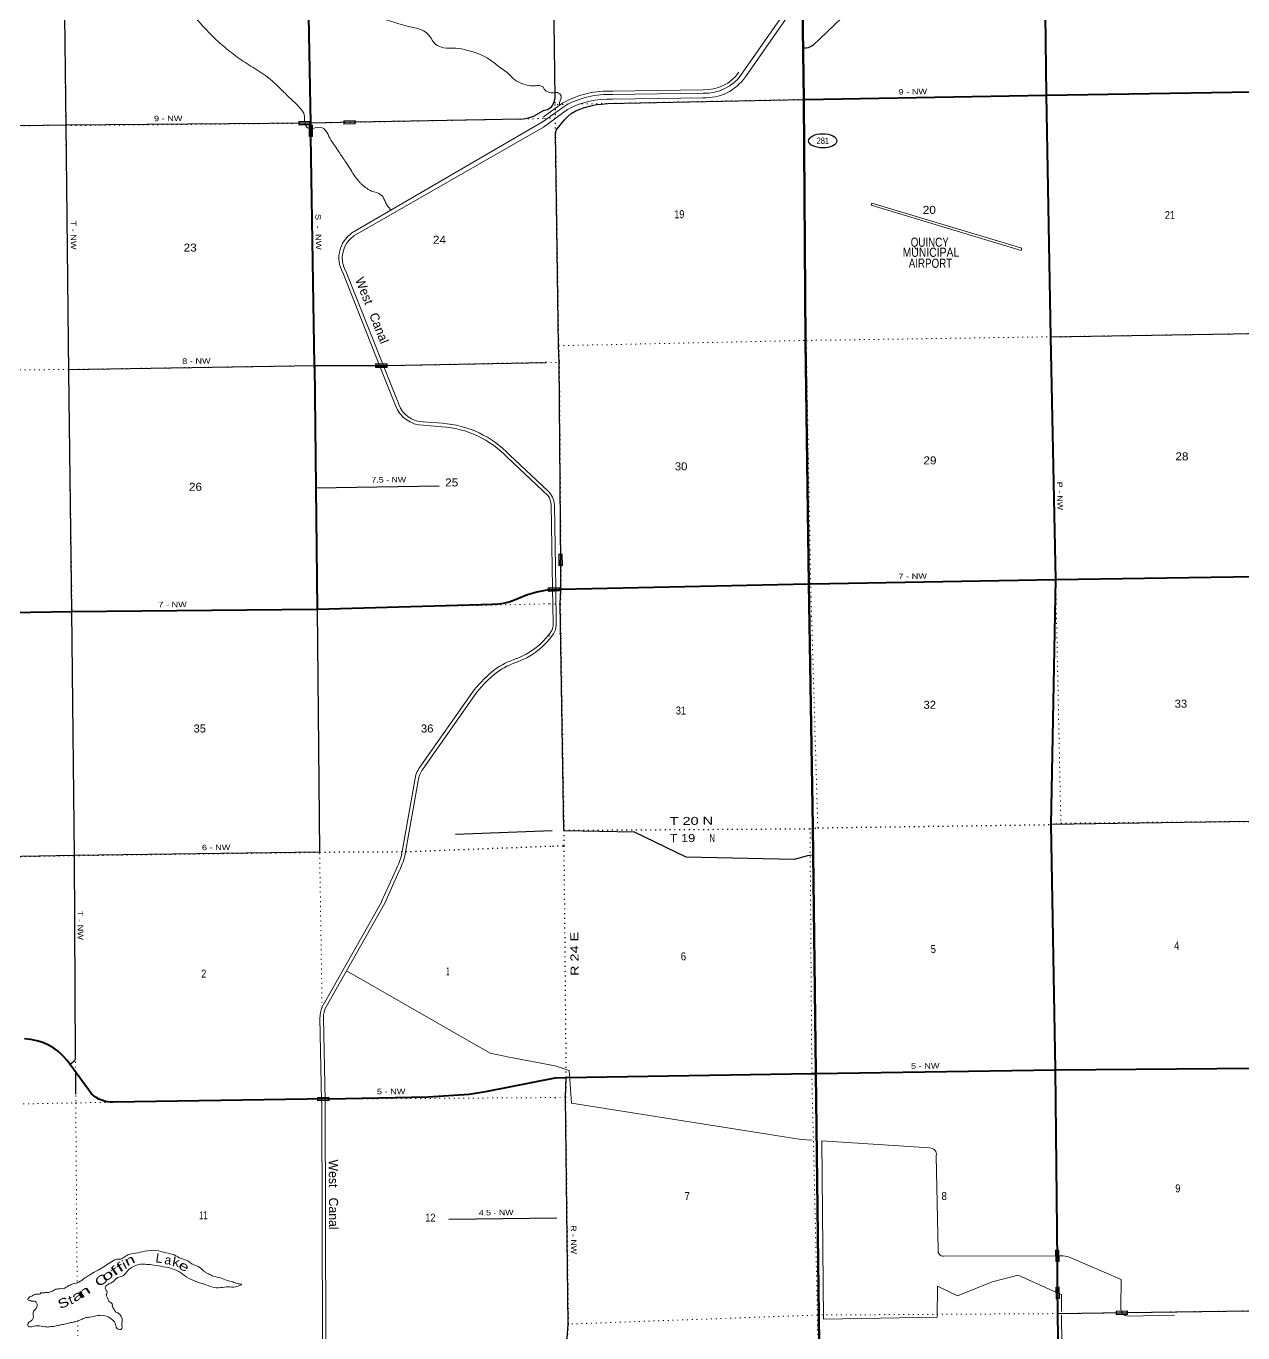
# Model space of a CAD drawing. Header units: feet. Extents: x 248627 to 501257, y -181930 to 5472.
# Drawn here: x 269670 to 296283, y -128002 to -99428 of the extents above; entities that cross this region are included whole.
import ezdxf
from ezdxf.enums import TextEntityAlignment as Align

# ---------------------------------------------------------------- set-up
doc = ezdxf.new("R2010")
doc.units = ezdxf.units.FT
doc.header["$LTSCALE"] = 70
doc.linetypes.add('DOTTED', pattern=[1.5, 0.3, -1.2])
doc.linetypes.add('MEDIUM_DASHED', pattern=[4.5, 3, -1.5])
for name, color, linetype, lineweight in [('17', 7, 'Continuous', 25), ('23', 7, 'Continuous', 70), ('26', 7, 'Continuous', 40), ('27', 7, 'Continuous', 40), ('29', 7, 'Continuous', 25), ('31', 7, 'Continuous', 13), ('36', 7, 'Continuous', 13), ('39', 7, 'Continuous', 13), ('41', 7, 'MEDIUM_DASHED', 13), ('6', 7, 'DOTTED', 25), ('61', 7, 'Continuous', 13), ('7', 7, 'DOTTED', 13)]:
    doc.layers.add(name, color=color, linetype=linetype, lineweight=lineweight)
doc.layers.add('30', color=7, linetype='Continuous')

msp = doc.modelspace()

# ---------------------------------------------------------------- linework, layer by layer
at = {"layer": '17'}
msp.add_ellipse((287093.21, -101935.62), major_axis=(-309.24, 1), ratio=0.500121, dxfattribs=at)
at = {"layer": '23'}
for points in [[(286676.86, -101030.06), (286651.48, -98987.16), (286627.45, -97053.03)], [(286789.49, -111626.22), (286789.42, -111621.95), (286719.01, -106325.21), (286676.86, -101030.06)], [(286940.02, -122330.11), (286939.62, -122299.9), (286874.26, -116938.62), (286789.49, -111626.22)], [(287114.03, -135693.24), (287070.1, -133006.34), (287010.59, -127632.89), (286940.02, -122330.11)]]:
    msp.add_lwpolyline(points, dxfattribs=at)
at = {"layer": '26'}
for p, q in [((291991.07, -100940.77), (297345.54, -100846.85)), ((275979.23, -106850.55), (275899.49, -101842.73)), ((275979.23, -106850.55), (276034.64, -112174.58))]:
    msp.add_line(p, q, dxfattribs=at)
for points in [[(291991.07, -100940.77), (291924.85, -95658.9), (291924.54, -95633.9)], [(275899.49, -101842.73), (275894.82, -101549.39), (275844.32, -98824.65)], [(286676.86, -101030.06), (286701.86, -101029.64), (291991.07, -100940.77)], [(292188.28, -111529.38), (292079.38, -106221.13), (291991.07, -100940.77)], [(292188.28, -111529.38), (297530.84, -111447.73), (300142.52, -111386.85), (300167.52, -111386.27)], [(281111.01, -111744.4), (281366.75, -111739.04), (286789.49, -111626.22)], [(286789.49, -111626.22), (286829.81, -111625.38), (292188.28, -111529.38)], [(292183.9, -122251.94), (292086.21, -116887.11), (292188.28, -111529.38)], [(265282.82, -112311.67), (270665.58, -112224.95), (276034.64, -112174.58), (279868.27, -112064.15), (279991.6, -112061.2), (280113.95, -112045.38), (280233.97, -112016.85), (280350.35, -111975.94), (280436.48, -111936.38), (280632.87, -111855.21), (280836.67, -111795.02), (281111.01, -111744.4)], [(276292.21, -122886.24), (271569.76, -122956.02), (271516.92, -122955.81), (271450.79, -122949.32), (271385.7, -122935.95), (271322.37, -122915.85), (271261.48, -122889.25), (271203.7, -122856.42), (271149.68, -122817.73), (271099.99, -122773.61), (270568.41, -122044.99), (270483.36, -121950.25), (270383.14, -121859.17), (270273.94, -121779.07), (270156.97, -121710.81), (270033.5, -121655.16), (269904.9, -121612.72), (269772.56, -121583.95), (269637.94, -121569.18)], [(281242.93, -122422.53), (281478.61, -122415.55), (286855.42, -122331.37), (286940.02, -122330.11), (292183.9, -122251.94)], [(292183.9, -122251.94), (297478.67, -122209.27), (300247.66, -122177.44)], [(292230.94, -127003.81), (292225.4, -126444.39), (292183.9, -122251.94)], [(276292.21, -122886.24), (278462.97, -122841.15), (279359.78, -122778.97), (279763.52, -122719.88), (281242.93, -122422.53)], [(292335.75, -135625.08), (292307.38, -132898.05), (292236.66, -127581.17), (292230.94, -127003.81)]]:
    msp.add_lwpolyline(points, dxfattribs=at)
at = {"layer": '29'}
for p, q in [((286876.28, -99850.7), (288277.03, -98508.39)), ((282393.13, -101117.53), (286676.86, -101030.06)), ((280976.64, -101281.44), (280790.75, -101385.61)), ((270536.24, -101591.6), (265206.51, -101687.35)), ((275884.24, -101549.5), (270536.24, -101591.6)), ((275894.82, -101549.39), (275885.42, -101549.46)), ((270602.49, -106935.2), (275979.23, -106850.55)), ((275979.23, -106850.55), (277563.35, -106851.2)), ((277564.75, -106851.2), (281045.32, -106786.42)), ((276000.32, -109521.84), (278702.57, -109482.93)), ((281176.36, -117023.18), (279058.07, -117105.75)), ((270749.47, -122293.5), (270749.92, -122779.77)), ((278914.29, -125516.84), (281279.91, -125485.93)), ((292236.66, -127581.17), (293761.14, -127559.02))]:
    msp.add_line(p, q, dxfattribs=at)
for points in [[(281168.76, -96050.77), (281168.78, -96052.07), (281234.02, -100995.36)], [(270502.81, -98596.97), (270536.24, -101591.6), (270597.79, -106994.19), (270665.58, -112224.95), (270721.12, -117570.04), (270745.9, -121978.2)], [(286876.28, -99850.7), (286841.62, -99874.06), (286807.44, -99891.15), (286773.27, -99903.98), (286732.68, -99910.39), (286662.19, -99910.39)], [(281234.02, -100995.36), (281222.23, -101066.58), (281207.81, -101113.6), (281178.44, -101163.82), (281143.73, -101207.63), (281109.02, -101236.49), (281068.97, -101256.79), (280976.64, -101281.44)], [(281245.05, -101762.7), (281260.68, -101707.72), (281284.17, -101671.39), (281446.51, -101474.78), (281523.41, -101395.7), (281591.77, -101340.14), (281681.48, -101288.84), (281777.6, -101243.96), (281882.27, -101205.5), (282018.98, -101169.16), (282142.87, -101143.52), (282253.94, -101130.7), (282393.13, -101117.53)], [(280486.76, -101460.38), (280589.77, -101450.09), (280677.34, -101423.8), (280790.75, -101385.61)], [(280486.76, -101460.38), (276866.66, -101530.55), (275894.82, -101549.39)], [(281362.66, -111217.82), (281327.82, -106780.25), (281314.08, -106415.85), (281245.05, -101762.7)], [(292079.38, -106221.13), (297397.68, -106135.81), (302724.24, -106062.45), (308049.73, -105920.62), (312264.72, -105819.75)], [(286871.76, -117555.05), (286757.06, -117570.86), (286472, -117653.67), (284109.83, -117602.27), (282978.03, -117051.09), (281447.05, -117023.55), (281432.75, -117011.68), (281351.73, -112069.63), (281366.75, -111739.04), (281362.66, -111217.82)], [(276034.64, -112174.58), (276089.94, -117488.56), (270721.12, -117561.04)], [(312411.46, -116487.53), (308247.72, -116559.58), (302720.31, -116684.27), (297428.81, -116807.47), (292086.21, -116887.11)], [(270721.12, -117561.04), (265338.19, -117664.34), (259990.04, -117750.19)], [(270745.9, -121978.2), (270740.98, -122015.41), (270728.93, -122043.88), (270711.42, -122067.98), (270679.68, -122096.45), (270631.51, -122130.4)], [(281507.36, -129956.92), (281505.02, -128123.88), (281526.33, -127809.32), (281465.04, -122838.77), (281478.61, -122415.55)], [(293761.14, -127559.02), (297557.11, -127503.87), (302844.8, -127394.83), (308155.48, -127337.83), (309395.54, -127327.77)]]:
    msp.add_lwpolyline(points, dxfattribs=at)
at = {"layer": '31'}
for p, q in [((275633.91, -101513.26), (275883.9, -101512.16)), ((275883.9, -101512.16), (275884.23, -101587.16)), ((276615.56, -101498.29), (276865.5, -101492.69)), ((276865.5, -101492.69), (276867.18, -101567.67)), ((277314.41, -106814.11), (277564.41, -106814.11)), ((277564.41, -106814.11), (277564.41, -106889.11)), ((281324.68, -111223.73), (281321.44, -110973.75)), ((281322, -110972.34), (281397, -110971.36)), ((281396.42, -110973.93), (281399.67, -111223.92)), ((281398.9, -111223.48), (281323.9, -111224.46)), ((293511.28, -127524.83), (293761.26, -127521.74)), ((293761.26, -127521.74), (293762.18, -127596.73))]:
    msp.add_line(p, q, dxfattribs=at)
for points in [[(275884.23, -101587.16), (275634.24, -101588.26), (275633.91, -101513.26)], [(276867.18, -101567.67), (276617.25, -101573.27), (276615.56, -101498.29)], [(277564.41, -106889.11), (277314.41, -106889.11), (277314.41, -106814.11)], [(293762.18, -127596.73), (293512.2, -127599.82), (293511.28, -127524.83)]]:
    msp.add_lwpolyline(points, dxfattribs=at)
for points in [[(275642.2, -101580.22), (275641.94, -101521.21), (275875.94, -101520.19), (275876.2, -101579.2)], [(276625.06, -101565.09), (276623.73, -101506.1), (276857.68, -101500.86), (276859, -101559.85)], [(277322.41, -106881.11), (277322.41, -106822.11), (277556.41, -106822.11), (277556.41, -106881.11)], [(281332.58, -111216.35), (281329.52, -110980.23), (281388.49, -110979.46), (281391.56, -111215.57)], [(293520.09, -127591.72), (293519.37, -127532.72), (293753.36, -127529.83), (293754.08, -127588.83)]]:
    msp.add_lwpolyline(points, close=True, dxfattribs=at)
at = {"layer": '36'}
for p, q in [((288166.12, -103298.2), (288151.76, -103346.09)), ((288151.76, -103346.09), (291433.89, -104330.53)), ((288166.12, -103298.2), (291448.25, -104282.64)), ((291433.89, -104330.53), (291448.25, -104282.64))]:
    msp.add_line(p, q, dxfattribs=at)
at = {"layer": '39'}
for p, q in [((286426.62, -98893.96), (285319.23, -100480.24)), ((286497.89, -98966.58), (285401.23, -100537.48)), ((284477.6, -100818.63), (282495.26, -100848.18)), ((280982.06, -101419.65), (281410.4, -101107.53)), ((284478.72, -100893.62), (282496.38, -100923.17)), ((284480.21, -100993.61), (282497.87, -101023.16)), ((280977.65, -101515.47), (281457.91, -101166.97)), ((280983.73, -101634.56), (281513.89, -101250.36)), ((280977.65, -101515.47), (276797.18, -103950.6)), ((280983.73, -101634.56), (276838.09, -104013.53)), ((276593.5, -104815.68), (277416.25, -106886.2)), ((276663.2, -104787.98), (277498.39, -106889.81)), ((277416.25, -106886.2), (277749.49, -107724.84)), ((277498.39, -106889.81), (277819.19, -107697.14)), ((278350.93, -108156.49), (278765.31, -108186.77)), ((278356.39, -108081.69), (278770.77, -108111.97)), ((280198.47, -108861.43), (281085.66, -109696.14)), ((280249.87, -108806.81), (281079.87, -109587.72)), ((281157.15, -109895.27), (281183.98, -111707.83)), ((281225.63, -109891.96), (281252.49, -111706.82)), ((281183.98, -111707.83), (281195.35, -112484.9)), ((281252.49, -111706.82), (281263.59, -112483.89)), ((281100.03, -112766.67), (281120.27, -112747.92)), ((279471.85, -113944.22), (278284.07, -115629.13)), ((279530.47, -113991.02), (278345.28, -115672.46)), ((278168.79, -115914.08), (277880.91, -117559.28)), ((278242.66, -115927.01), (277954.78, -117572.21)), ((277761.1, -117871.46), (277445.98, -118572.05)), ((277829.49, -117902.23), (277514.37, -118602.82)), ((277447.55, -118568.94), (276163.7, -120834.18)), ((277512.8, -118605.93), (276228.95, -120871.17)), ((276097.2, -121111.58), (276132.5, -122925.89)), ((276172.19, -121110.17), (276207.46, -122923.25)), ((287071.86, -123804.71), (289429.68, -123958.88)), ((289577.5, -124127.89), (289619.5, -126194.44)), ((293774.1, -127634.8), (294790.17, -127617.64))]:
    msp.add_line(p, q, dxfattribs=at)
for points in [[(281122.94, -112707.86), (281148.65, -112674.2), (281167.42, -112643.78), (281181.73, -112608), (281190.67, -112566.86), (281194.24, -112523.03), (281195.35, -112484.9)], [(281124.41, -112827.28), (281205.18, -112713.09), (281228.85, -112674.73), (281247.48, -112628.14), (281258.6, -112576.96), (281262.69, -112526.81), (281263.59, -112483.89)], [(276676.42, -120087.63), (279821.52, -121888.74), (280231.6, -121976.41), (281239, -122159.35)], [(281239, -122159.35), (281549.57, -122262.96), (281595.78, -122975.53)], [(276132.5, -122925.89), (276134.41, -122979.97), (276153.15, -128129.38), (276157.36, -128185.6), (276155.36, -128277.79)], [(276207.46, -122923.25), (276209.41, -122978.51), (276228.13, -128126.44), (276232.42, -128183.6), (276230.34, -128279.41)], [(281595.78, -122975.53), (286619.79, -123775.15), (286861.82, -123790.97)], [(287071.86, -123804.71), (287112.49, -127701.87), (289598.19, -127656.76), (289601.79, -126981.89), (290040.65, -127192.9), (290802.15, -126885.44), (291366.56, -126742.06), (292193.24, -127110.67)], [(289734.71, -126323.23), (292184.6, -126317.99), (292355.23, -126317.62)], [(292505.86, -126350.41), (293618.44, -126833.38), (293611.73, -127437.8)], [(292193.24, -127110.67), (292310.81, -127163.09), (292312.83, -127163.06), (292316.93, -127533.41)], [(292317.85, -127616.82), (292338.59, -129489.3), (294878.04, -129489.3), (294876.69, -130184.43)]]:
    msp.add_lwpolyline(points, dxfattribs=at)
for centre, radius, start, end in [((284523.39, -99923.29), 1071.36, 267.32752, 325.00907), ((284523.39, -99923.29), 971.36, 267.32753, 325.00907), ((284523.39, -99923.29), 896.36, 267.32752, 325.00907), ((282417.66, -102920.14), 2073.68, 87.57896, 119.0606), ((282417.66, -102920.14), 1998.68, 87.57902, 118.69803), ((282417.66, -102920.14), 1898.68, 87.57889, 118.42446), ((277169.63, -104494.73), 659.39, 124.39075, 208.98202), ((277169.63, -104494.73), 584.39, 124.39074, 208.98203), ((278374.04, -107489.49), 592.43, 200.58689, 268.14569), ((278374.04, -107489.49), 667.43, 200.58688, 268.14567), ((278609.73, -110376.63), 2195.39, 43.69487, 85.9343), ((278609.73, -110376.63), 2270.39, 43.69487, 85.9343), ((280769.19, -109922.72), 457.56, 3.90141, 46.93582), ((280771.65, -109921.38), 386.37, 3.90141, 35.59106), ((279813.59, -111736.22), 1630.48, 290.89741, 323.4217), ((279813.59, -111736.22), 1705.48, 290.89741, 320.22795), ((280908.72, -114869.65), 1690.16, 107.61646, 125.79146), ((280908.72, -114869.65), 1615.16, 107.61645, 125.79146), ((281628.79, -115666.3), 2760.07, 128.27921, 141.39638), ((281628.79, -115666.3), 2685.07, 128.27921, 141.39638), ((278852, -116024.68), 692.1, 145.16762, 170.84556), ((278852, -116024.68), 617.1, 145.16762, 170.84555), ((275885.09, -116973.85), 2079.68, 334.45464, 343.76597), ((275885.09, -116973.85), 2154.68, 334.45464, 343.76597), ((276735.68, -121117.86), 638.52, 153.81708, 179.33333), ((276735.68, -121117.86), 563.52, 153.81708, 179.33334), ((289439.35, -124099.57), 141.02, 348.41571, 93.93254), ((289725.65, -126215.41), 108.2, 168.82391, 274.80506), ((293445.3, -121672.44), 4771.36, 256.79353, 258.64477), ((293776.35, -127467.53), 167.28, 169.76206, 231.509), ((293776.35, -127467.53), 167.28, 230.96308, 269.2288)]:
    msp.add_arc(centre, radius, start, end, dxfattribs=at)
for points in [[(269887.78, -96572.66), (269890.66, -96574.86), (270244.32, -96834.21), (270646.87, -97139.25), (270960.07, -97385), (271163.21, -97525.43), (271258.76, -97596.72), (271580.85, -97741.77), (272004.95, -97994.24), (272248.19, -98289.11), (272590.37, -98600.9), (272880.53, -98772.49), (273110.77, -98989.04), (273451.34, -99335.06), (273798.16, -99699.11), (274089.27, -99951.15), (274412.47, -100190.75), (274761.62, -100409.91), (275097.1, -100665.46), (275339.68, -100904), (275526.87, -101080.73), (275687.88, -101248.69), (275740.98, -101332.67), (275760.56, -101471.03), (275763.66, -101513.34)], [(276986.43, -99228.66), (277155.44, -99206.54), (277476.56, -99269.11), (277848.66, -99383.39), (278105.36, -99450.75), (278364.21, -99530.16), (278484.28, -99631.34), (278631.68, -99828.76), (278799.75, -99899.19), (279067.85, -99908.08), (279322.32, -99957.36), (279573.09, -100034.86), (279808.29, -100158.81), (279987.22, -100295.5), (280225.09, -100475.75), (280351.42, -100594.96), (280515.67, -100683.54), (280673.36, -100727.94), (280780.24, -100734.72), (280897.05, -100729.31), (280975.34, -100751.56)], [(280975.34, -100751.56), (281041.83, -100848.17), (281080.42, -100865.72), (281175.52, -100886.46), (281290.37, -100880.72), (281370.16, -100954.06), (281338.08, -101095.55), (281333.16, -101163.66)], [(275763.66, -101513.34), (275839.23, -101656.67), (275934.44, -101666.43)], [(275934.44, -101666.43), (276148.47, -101650.77), (276334.91, -101918.22), (276425.05, -102043.89), (276511.22, -102175.65), (276660.97, -102401.21), (276769.75, -102570.93), (276870.27, -102722.63), (276962.3, -102838.23), (277015.3, -102889.91), (277121.06, -102973.15), (277226.55, -103034.26), (277429, -103114.34), (277513.09, -103240.09), (277554.42, -103328.12), (277605.59, -103395.91), (277628.04, -103419.79), (277642, -103456.11)], [(270770.63, -126913.3), (270854.8, -126874.07), (270930.72, -126818.85), (270980.66, -126782.04), (271078.7, -126722.53), (271242.85, -126630.05), (271540.92, -126445.44), (271689.35, -126387.34), (271713.55, -126389.07), (271789.8, -126362.01), (271897.84, -126296.34), (272062.65, -126260.18), (272267.65, -126215.5), (272505.23, -126198.59), (272731.54, -126252.23), (272905.35, -126296.44), (273069.53, -126378.99), (273205.13, -126429.68), (273292.52, -126493.02), (273472.78, -126571.36), (273527.81, -126625.02), (273582.75, -126670.64), (273637.53, -126702.18), (273682.11, -126723.78), (273763.12, -126759.03), (273924.82, -126801.37), (274066.49, -126854.01), (274187.8, -126888.78), (274311.17, -126927.55), (274381.87, -126942.8), (274257.55, -126994.58), (274090.33, -126996.57), (273925.29, -127012.61), (273751.88, -127002.6), (273545.5, -126930.61), (273432.25, -126895.75), (273369.51, -126872.35), (273172.9, -126774.09), (273093.62, -126714.68), (273057.02, -126686.95), (272866.58, -126598.68), (272612.04, -126543.36), (272418.25, -126513.47), (272275.03, -126501.09), (272134.05, -126506.79), (271943.67, -126595.57), (271909.75, -126624.13), (271866.01, -126674.95), (271770.32, -126762.6), (271678, -126793.87), (271566.23, -126885.74), (271534.21, -126904.22), (271494.13, -126922.81), (271434.14, -126961.74), (271410.22, -126984.16), (271398.39, -127006.43), (271413.11, -127058.56), (271442.05, -127120.59), (271422.51, -127173.13), (271453.51, -127239.15), (271478.49, -127307.26), (271539.48, -127352.8), (271555.9, -127378.76), (271554.22, -127406.95), (271595.48, -127488.95), (271614.08, -127528.96), (271660.78, -127558.58), (271711.59, -127596.21), (271754.64, -127658.06), (271773.64, -127732.28), (271762.4, -127804.84), (271769.32, -127879.19), (271739.67, -127927.83), (271729.62, -127929.96), (271656.71, -127898.64), (271615.12, -127788.48), (271537.49, -127698.87), (271391.56, -127626.16), (271242.42, -127623.91), (271065.5, -127658.21), (270958.86, -127671.54), (270876.69, -127708.73), (270754.28, -127752.44), (270677.94, -127771.45), (270595.5, -127786.51), (270476.96, -127816.09), (270386.51, -127835.27), (270265.91, -127860.85), (270175.34, -127869.97), (270104.82, -127870.81), (270082.57, -127863.03)], [(270082.57, -127863.03), (270028.19, -127865.68), (269967.54, -127848.3), (269903.04, -127847.05), (269790.45, -127868.51), (269713.73, -127855.34), (269707.1, -127805.12), (269764.84, -127746.09), (269816.7, -127701.21), (269828.11, -127642.73), (269825.48, -127590.46), (269838.75, -127519.88), (269868.64, -127491.36), (269906.31, -127438.61), (269913.78, -127388.22), (269903.33, -127356.16), (269866.57, -127314.34), (269779.81, -127305.32), (269755.47, -127291.52), (269704.94, -127278.04), (269708.8, -127263.91), (269752.58, -127217.12), (269838.7, -127171.83), (269868.71, -127153.37), (269919.1, -127154.78), (269941.24, -127152.51), (269937.23, -127154.57), (269987.41, -127137.88), (269983.33, -127133.9), (270019.53, -127127.43), (270108.11, -127120.35), (270206.69, -127107.1), (270296.78, -127057.75), (270385.22, -127038.59), (270407.38, -127038.33), (270469.81, -127035.57), (270479.91, -127037.46), (270520.02, -127020.89), (270636.11, -126955.13), (270674.21, -126938.59), (270784.95, -126906.62)]]:
    msp.add_spline(points, degree=3, dxfattribs=at)
at = {"layer": '6'}
for p, q in [((277975.68, -117478.48), (281182.09, -117356.21)), ((281182.09, -117356.21), (281430.02, -117354.16)), ((270814.25, -117560.5), (276089.94, -117488.56)), ((276089.94, -117488.56), (277893.91, -117478.92))]:
    msp.add_line(p, q, dxfattribs=at)
for points in [[(281118.7, -92160.64), (281168.78, -96052.07), (281235.95, -101141.38), (281240.56, -101437.43), (281314.08, -106415.85), (281327.82, -106780.25), (281362.69, -111221.6)], [(281362.69, -111221.6), (281366.75, -111739.04), (281351.73, -112069.63), (281432.75, -117011.68), (281430.02, -117354.16), (281478.61, -122415.55), (281465.04, -122838.77), (281526.33, -127809.32), (281505.02, -128123.88), (281525.88, -131745.13)], [(281432.75, -117011.68), (286814.37, -116977.79), (286985.49, -116959.12), (292086.21, -116887.11), (292301.49, -116855.7), (297428.81, -116807.47), (297580.68, -116779.02), (302720.31, -116684.27), (302901.32, -116653.38), (308054.37, -116574.54), (308247.72, -116559.58), (312411.46, -116487.53)], [(249941.88, -117905.12), (254555.77, -117833.29), (259990.04, -117750.19), (265338.19, -117664.34), (270721.12, -117561.04)]]:
    msp.add_lwpolyline(points, dxfattribs=at)
at = {"layer": '61'}
for p, q in [((275933.88, -101592.42), (275936.1, -101842.41)), ((275936.1, -101842.41), (275861.1, -101843.08)), ((281108.49, -111712.7), (281090.18, -111713.22)), ((281090.18, -111713.22), (281094.36, -111788.08)), ((281107.3, -111712.2), (281345.81, -111703.58)), ((281345.81, -111703.58), (281348.52, -111778.53)), ((281107.97, -111787.56), (281094.36, -111788.08)), ((281348.52, -111778.53), (281108.22, -111787.22)), ((276044.36, -122851.76), (276294.32, -122847.31)), ((276294.32, -122847.31), (276295.65, -122922.3)), ((292183.2, -126194.58), (292258.18, -126193.05)), ((292188.3, -126444.53), (292183.2, -126194.58)), ((292193.25, -127004.54), (292268.24, -127003.82)), ((292195.64, -127254.53), (292193.25, -127004.54))]:
    msp.add_line(p, q, dxfattribs=at)
for points in [[(275861.1, -101843.08), (275858.88, -101593.09), (275933.88, -101592.42)], [(276295.65, -122922.3), (276045.69, -122926.75), (276044.36, -122851.76)], [(292258.18, -126193.05), (292263.28, -126443), (292188.3, -126444.53)], [(292268.24, -127003.82), (292270.63, -127253.81), (292195.64, -127254.53)]]:
    msp.add_lwpolyline(points, dxfattribs=at)
for points in [[(275869.02, -101835.01), (275866.94, -101601.01), (275925.95, -101600.48), (275928.03, -101834.48)], [(281116.75, -111778.9), (281114.62, -111719.94), (281338.1, -111711.86), (281340.23, -111770.82)], [(276053.54, -122918.61), (276052.49, -122859.61), (276286.46, -122855.44), (276287.51, -122914.44)], [(292196.13, -126436.37), (292191.35, -126202.41), (292250.34, -126201.2), (292255.12, -126435.16)], [(292203.55, -127246.45), (292201.32, -127012.45), (292260.32, -127011.89), (292262.55, -127245.89)]]:
    msp.add_lwpolyline(points, close=True, dxfattribs=at)
at = {"layer": '7'}
for p, q in [((275894.82, -101549.39), (275843.6, -98826.5)), ((281518.27, -101135.6), (281235.95, -101141.38)), ((281240.56, -101437.43), (280974.54, -101447.44)), ((275899.49, -101842.73), (275894.82, -101549.39)), ((276866.66, -101530.55), (275998.26, -101545.85)), ((280979.9, -101447.74), (276865.67, -101531.4)), ((275962.63, -106898.1), (275898.55, -101843.35)), ((281039.5, -106778.76), (281327.82, -106780.25)), ((270665.58, -112224.95), (276034.64, -112174.58)), ((281111.6, -112059.1), (276034.64, -112174.58)), ((281351.73, -112069.63), (281111.6, -112059.1)), ((276143.19, -120893.23), (276089.94, -117488.56)), ((281248.59, -122856.54), (276295.26, -122887.31)), ((281235.55, -122864.35), (281465.04, -122838.77)), ((270755.34, -122971.82), (276292.21, -122886.24)), ((270755.34, -122971.82), (270786.15, -126909.21)), ((270797.79, -127734.27), (270806.09, -128239.58))]:
    msp.add_line(p, q, dxfattribs=at)
for points in [[(291860.08, -89809.3), (291863.15, -90307.9), (291924.54, -95633.9), (291991.07, -100940.77), (292079.38, -106221.13), (292188.28, -111529.38), (292301.49, -116855.7)], [(270418.81, -90072.89), (270412.21, -91094.63), (270479.68, -96340.32), (270536.24, -101591.6), (270602.49, -106935.2), (270674.58, -112224.95)], [(286985.49, -116959.12), (286829.81, -111625.38), (286732.75, -106300.83), (286676.86, -101030.06), (286645.79, -98986.17)], [(312192.26, -100552.52), (307987.67, -100641.88), (302647.47, -100745.66), (297345.54, -100846.85), (291991.07, -100940.77), (286676.86, -101030.06), (281773.07, -101130.39)], [(254529.66, -101828.52), (259880.17, -101773.42), (265206.51, -101687.35), (270536.24, -101591.6)], [(270542.96, -101603.17), (275884.24, -101549.5), (275894.82, -101549.39)], [(281314.08, -106415.85), (286732.75, -106300.83), (292079.38, -106221.13), (297397.68, -106135.81), (302724.24, -106062.45), (308049.73, -105920.62), (312264.72, -105819.75)], [(254527.74, -107169.66), (259891.73, -107109.19), (265226.55, -106986.82), (270602.49, -106935.2), (275979.23, -106850.55)], [(275979.23, -106850.55), (277563.35, -106851.2), (281039.5, -106778.76)], [(276089.94, -117488.56), (276034.64, -112174.58), (275979.23, -106850.55)], [(312338.22, -111162.78), (308144.87, -111251.23), (302784.1, -111329.13), (297530.84, -111447.73), (292188.28, -111529.38), (286829.81, -111625.38), (281366.75, -111739.04)], [(270665.58, -112224.95), (265282.82, -112311.67), (260019.11, -112482.54), (259870.51, -112476.96)], [(270665.58, -112224.95), (270721.12, -117561.04), (270755.34, -122971.82)], [(287015.83, -135693.67), (287037.53, -132986.68), (286977.99, -127611.22), (286855.42, -122331.37), (286814.37, -116977.79)], [(292086.21, -116887.11), (292183.9, -122251.94), (292225.39, -126442.84), (292230.94, -127003.81)], [(281478.61, -122415.55), (286855.42, -122331.37), (292183.9, -122251.94), (297478.67, -122209.27), (302789.29, -122148.23), (308137.65, -122050.37), (312487.59, -122021.08)], [(249999.65, -123156.86), (254629.12, -123141.08), (259994.92, -123060.73), (265408.28, -123085.3), (270755.34, -122971.82)], [(292230.94, -127003.81), (292236.66, -127581.17), (292307.38, -132898.05), (292335.75, -135625.08)], [(312560.24, -127302.09), (308155.48, -127337.83), (302844.8, -127394.83), (297557.11, -127503.87), (293762.19, -127559.01)], [(293761.14, -127559.02), (292236.66, -127581.17), (286977.99, -127611.22), (281526.33, -127809.32)]]:
    msp.add_lwpolyline(points, dxfattribs=at)

# ---------------------------------------------------------------- texts
at = {"layer": '17', "width": 0.8}
msp.add_text('281', height=140, dxfattribs=at).set_placement((287096.11, -102003.93), align=Align.CENTER)
at = {"layer": '27'}
for s, rotation, width, p in [('9 - NW', 0.963, 1.25, (288752.57, -100925.17)), ('S  -  NW', 270.912, 1.3, (275996.41, -103532.55)), ('P - NW', 271.175, 1.2, (292214.43, -109391.19)), ('7 - NW', 1.026, 1.25, (288750.17, -111520.96)), ('7 - NW', 0.538, 1.25, (272561.42, -112137.16)), ('5 - NW', 0.854, 1.25, (289025.16, -122229.02)), ('5 - NW', 0.274, 1.25, (277341.78, -122784.69))]:
    msp.add_text(s, height=120, rotation=rotation, dxfattribs=dict(at, width=width)).set_placement(p)
at = {"layer": '30'}
for s, rotation, width, p in [('9 - NW', 0.576, 1.25, (272466.41, -101508.84)), ('9 - NW', 0.576, 1.25, (272466.82, -101508.83)), ('T - NW', 270.269, 1.25, (270645.97, -103678.42)), ('8 - NW', 0.576, 1.25, (273082.57, -106813.84)), ('7.5 - NW', 0.576, 1.2, (277223.15, -109411.31)), ('6 - NW', 0.576, 1.25, (273514.8, -117448.97)), ('T - NW', 270.269, 1.25, (270797.12, -118774.88)), ('4.5 - NW', 0.576, 1.2, (279571.49, -125434.59)), ('R - NW', 270.762, 1.2, (281583.29, -125648.99))]:
    msp.add_text(s, height=120, rotation=rotation, dxfattribs=dict(at, width=width)).set_placement(p)
at = {"layer": '36'}
for s, width, p in [('MUNICIPAL', 0.85, (288841.3, -104472.32)), ('QUINCY', 0.8, (289017.94, -104252.25)), ('AIRPORT', 0.8, (288974.52, -104712.66))]:
    msp.add_text(s, height=200, dxfattribs=dict(at, width=width)).set_placement(p)
at = {"layer": '41'}
for rotation, p in [(291.671, (276861.64, -104969.69)), (270.208, (276290.14, -124212.26))]:
    msp.add_text('West   Canal', height=200, rotation=rotation, dxfattribs=at).set_placement(p)
for s, rotation, p in [('L', 351.566, (272565.54, -126466.51)), ('a', 350.788, (272757.8, -126505.66))]:
    msp.add_text(s, height=200, rotation=rotation, dxfattribs=at).set_placement(p, align=Align.CENTER)
for s, rotation, width, p in [('f', 34.612, 1.85, (271656.15, -126730.95)), ('f', 32.445, 1.8, (271775.24, -126653.03)), ('i', 27.311, 1.2, (271863.38, -126599.72)), ('n', 25.027, 1.45, (271977.5, -126502.24)), ('k', 348.637, 1.15, (272930.09, -126550.66)), ('e', 330.509, 1.45, (273076.49, -126628.4)), ('C', 34.269, 1.45, (271369.93, -126929.85)), ('o', 35.655, 1.65, (271502.66, -126821.59)), ('a', 30.119, 1.6, (270832.91, -127276.95)), ('n', 34.269, 1.75, (270995.68, -127180.18)), ('S', 22.678, 1.35, (270522.65, -127437.83)), ('t', 20.667, 1.1, (270678.75, -127371.76))]:
    msp.add_text(s, height=200, rotation=rotation, dxfattribs=dict(at, width=width)).set_placement(p, align=Align.CENTER)
at = {"layer": '6'}
for s, rotation, width, p in [('T 20 N', 0.361, 1.35, (283747.14, -116897.1)), ('T 19', 0.361, 1.2, (283743.95, -117272.4)), ('N', 0.361, 0.7, (284616.52, -117267.26)), ('R 24 E', 90.55, 1.35, (281755.34, -120196.08))]:
    msp.add_text(s, height=175, rotation=rotation, dxfattribs=dict(at, width=width)).set_placement(p)
at = {"layer": '7'}
for s, width, p in [('20', 1.1, (289281.39, -103533.54)), ('19', 0.85, (283845.29, -103627.29)), ('21', 0.85, (294575.64, -103646.53)), ('23', 1.1, (273115.25, -104357.75)), ('24', 1.1, (278566.76, -104186.81)), ('29', 1.1, (289295.17, -109011.03)), ('28', 1.1, (294806.54, -108922.94)), ('30', 1.05, (283859.08, -109141.47)), ('26', 1.1, (273230.35, -109588.16)), ('25', 1.1, (278834.68, -109493.69)), ('32', 1.05, (289297.1, -114355.01)), ('33', 1.05, (294790.44, -114331.65)), ('31', 0.85, (283881.25, -114480.17)), ('35', 1.05, (273331.25, -114873.76)), ('36', 1.05, (278305.47, -114873.59)), ('1', 0.4, (278861.4, -120181.8)), ('2', 0.85, (273499.56, -120234.08)), ('9', 0.85, (294804.32, -124928.8)), ('11', 0.65, (273455.9, -125516.39)), ('12', 0.85, (278402.05, -125569.02))]:
    msp.add_text(s, height=175, dxfattribs=dict(at, width=width)).set_placement(p)
at = {"layer": '7', "width": 0.9}
for s, p in [('6', (283988.48, -119857.12)), ('5', (289453.83, -119698.49)), ('4', (294778.3, -119622.04)), ('7', (284072.54, -125096.92)), ('8', (289693.25, -125098.73))]:
    msp.add_text(s, height=175, rotation=0.854, dxfattribs=at).set_placement(p)

doc.saveas('drawing.dxf')
